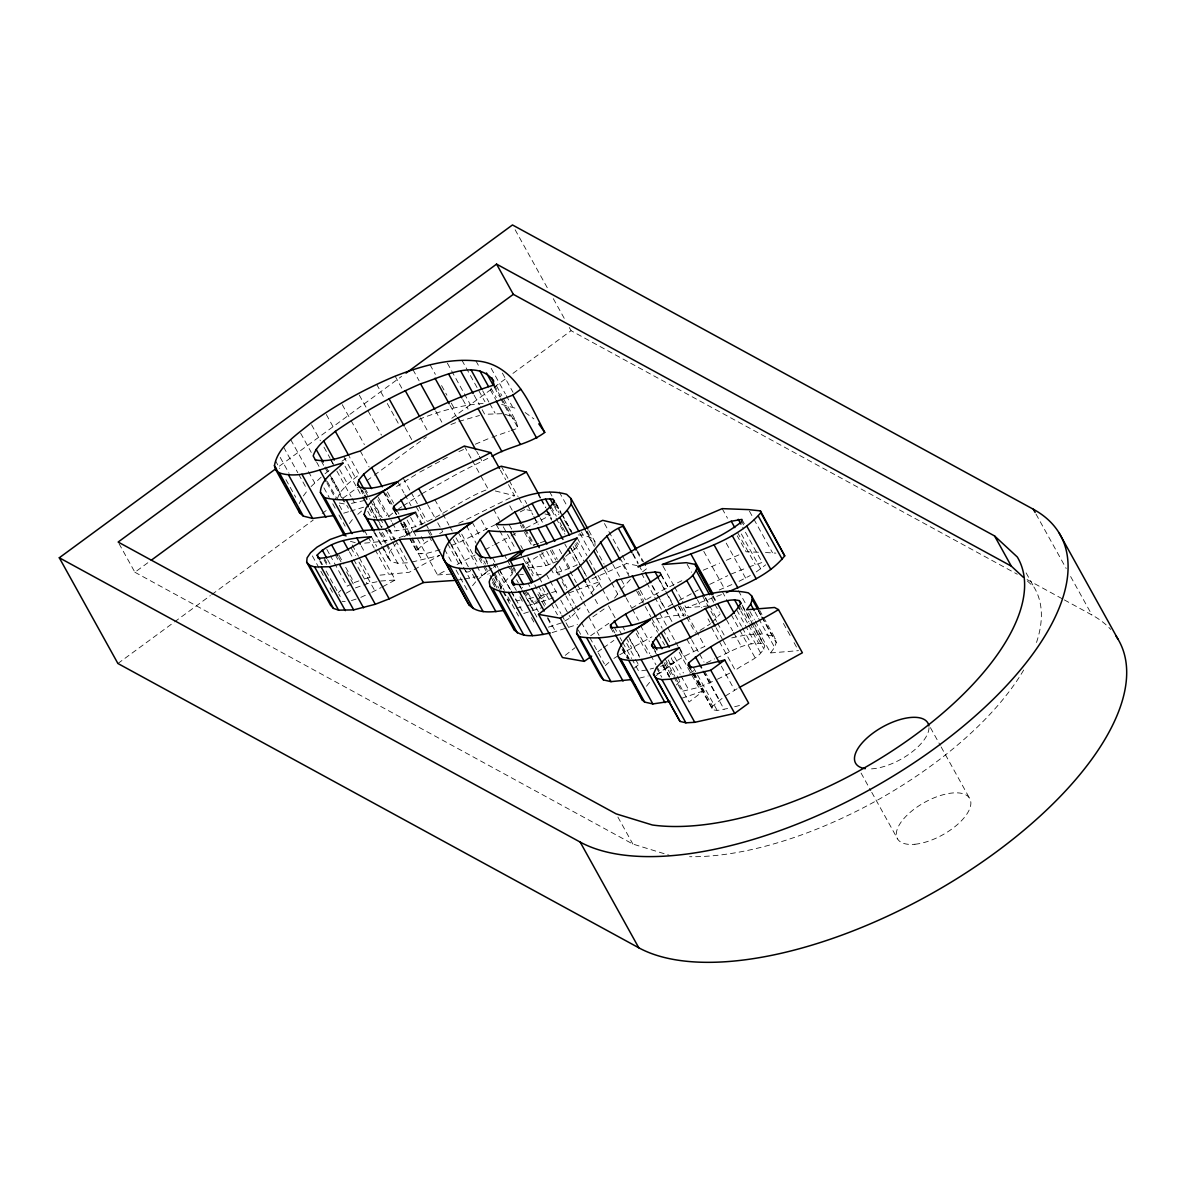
<?xml version="1.0" encoding="UTF-8"?>
<svg xmlns="http://www.w3.org/2000/svg" width="1186" height="1186" viewBox="0 0 1186 1186"><rect width="100%" height="100%" fill="white"/><g stroke="black" fill="none" stroke-linecap="round" stroke-linejoin="round"><path stroke-width="0.75" stroke-dasharray="5 3.75" d="M719.383 641.641L735.335 670.416C744.704 662.47 760.849 658.764 764.807 645.896L740.894 602.74M565.678 556.382L577.656 546.553L578.308 544.122L576.915 542.432M727.626 708.516L717.219 710.473L713.112 709.836L711.911 708.338L712.534 706.189L723.89 696.953M395.679 540.401L408.088 562.772L397.71 563.246L390.935 561.601L388 557.553L389.897 551.268L396.332 543.366M440.08 549.8L425.759 553.625L418.109 553.313L416.938 551.801L417.65 549.578L424.781 542.995L430.74 539.245M753.718 622.561L770.559 652.937L774.591 647.319L776.222 642.649L775.466 638.883L763.058 616.498M337.106 499.084L340.056 492.486L347.617 484.021L359.254 474.504L349.514 456.921M299.228 503.62L300.799 500.492M499.721 589.679L504.035 582.578L512.411 573.92L507.979 565.93M590.91 593.445L601.109 581.081L587.826 557.094M303.394 495.941L307.559 490.322M614.57 598.055L619.937 591.058M621.049 589.575L630.759 579.094L621.019 561.512M711.882 622.65L720.184 613.888M564.744 621.079L570.436 617.684L580.132 607.914M349.336 523.545L353.724 517.867M676.435 684.93L682.454 678.436M646.489 686.234L649.884 681.98M472.547 585.706L476.298 581.081L469.211 568.302M311.103 486.556L323.674 474.8M634.391 668.118L641.018 662.455M477.469 579.984L490.381 568.88M604.148 608.952L591.844 617.55M756.297 571.874L765.726 564.818M605.305 665.554L608.848 662.455M357.757 514.339L363.138 509.654M338.366 592.526L340.931 590.302M656.243 675.664C670.579 663.152 687.554 654.064 704.869 646.4L681.831 604.83M404.293 536.724L412.832 530.646M388.875 516.295L392.892 512.975M325.038 473.733L331.872 468.44M565.248 655.339L575.091 647.689M693.691 673.322L703.431 690.904L689.066 701.993L675.768 678.021M119.03 543.648L134.893 572.26L148.294 562.416M279.407 466.128L401.58 376.392M117.903 663.493L173.067 622.991M174.55 621.894L210.322 595.624M211.82 594.527L313.193 520.076M322.132 513.508L326.61 510.232M343.006 498.179L357.905 487.238M366.845 480.671L372.819 476.298M374.302 475.201L426.486 436.878M451.822 418.273L506.971 377.756M512.945 373.382L571.074 330.686L1017.306 574.246M364.651 543.129C380.498 541.705 398.14 540.223 411.913 532.025M464.334 579.064L482.153 575.551L491.908 568.39M493.302 567.368L496.089 565.322M525.546 590.317L532.633 603.111L535.36 601.109M536.724 600.101L543.544 595.105L548.095 593.712L541.127 598.826M539.734 599.849L534.174 603.941L525.19 606.061M656.925 673.722L660.409 672.847L674.345 662.618L671.691 657.815M597.596 651.944L602.043 648.786M603.526 647.749L613.888 640.396M341.968 461.206L349.351 456.091M590.672 635.711L608.818 623.302M385.48 530.779C424.217 533.922 453.719 501.396 488.232 489.21L481.145 476.431M525.858 563.75L543.485 552.824M398.644 508.779L401.728 506.778M403.255 505.785L420.17 494.814M689.733 673.263L694.284 670.372M725.417 695.974L737.692 688.414M439.695 533.611L442.675 531.728L435.588 518.949M700.066 630.344L710.681 623.673M613.859 658.438L618.262 655.665M619.729 654.746L651.9 636.838M396.584 486.497L418.287 473.081M631.545 608.21L662.114 590.48L681.817 580.71M739.071 581.303L750.249 575.536M346.223 593.193L350.834 590.539M642.53 571.874L647.111 568.331L644.458 563.543M421.712 493.821L460.361 472.147L490.292 457.114M379.994 575.151L409.318 572.26L439.621 555.448L411.572 562.134M668.163 606.535L672.907 603.911L665.717 591.177M679.237 600.413L693.484 592.54M695.07 591.666L698.228 589.916M419.829 472.117L449.138 456.373M371.781 592.333L381.195 587.53M382.752 586.685L395.309 579.969L377.593 547.991M413.365 531.239L437.486 574.899L445.654 570.585M457.114 564.521L475.097 555.004M484.911 549.815L493.094 545.486M494.725 544.626L509.446 536.843M511.077 535.968L515.984 533.374M525.798 528.185L550.334 515.213L546.79 508.809M458.73 523.308L514.605 495.733L506.63 481.338M351.382 584.031L347.216 586.18L330.39 555.819M495.6 524.553L458.685 542.654L448.53 546.553M520.239 511.907L525.161 509.372M673.826 677.013L681.802 691.394L698.687 687.391L715.751 680.052M717.382 679.252L732.073 672.017M706.515 662.87L714.669 658.867M716.3 658.067C731.006 651.826 746.528 641.048 763.132 643.761L764.807 645.896M550.734 568.45L553.388 573.253L561.971 571.237L577.167 564.981L567.412 547.398M709.702 584.387L727.73 575.684M591.962 578.887L626.623 563.513L639.877 566.167M360.811 597.373L370.21 593.044M719.22 589.991L732.444 584.327M458.938 451.555L463.859 449.361M475.319 444.216L490.263 437.871M703.179 570.229L719.694 563.128M726.292 560.296L742.807 553.21M721.459 594.616L686.071 607.736L682.528 601.346M731.021 574.113L747.136 567.634M748.751 566.982L762.198 562.49L742.718 527.325M552.098 632.612L577.463 624.503M528.274 567.798L545.886 565.737L558.206 560.978M450.917 424.499L455.735 422.646M548.392 627.142L561.882 622.783M569.028 592.911L601.109 581.081M419.058 419.31C440.406 410.905 462.777 404.396 485.83 403.359M538.666 543.351L531.921 545.753L523.056 529.771M540.342 542.743L545.412 540.949M355.459 587.9L367.156 583.749L377.281 581.703M358.898 580.932L354.154 582.608L343.525 563.424M365.214 578.694L373.308 576.396M523.723 613.488L542.832 607.395M491.997 437.249L509.387 431.155M511.122 430.548L518.089 428.102L515.984 421.134L502.686 397.162M681.683 698.302L703.431 690.904M458.938 421.401L479.47 415.5M351.427 600.576L356.111 599.078M539.393 602.295L534.174 603.941L532.633 603.111M541.142 601.747L553.343 597.877M551.534 592.659L558.398 590.539M343.718 513.182L348.743 511.67M350.419 511.166L365.496 506.63M650.165 669.067L653.619 668.148M660.528 666.295L674.345 662.618M351.456 503.398L366 500.121M734.638 706.737L741.635 704.958M639.491 678.125L648.208 675.931M533.567 597.447L528.571 598.619L522.374 587.441M540.208 595.876L543.544 595.105L538.222 585.513M516.207 608.181L523.397 606.491M731.762 637.89L746.261 634.851L762.346 633.873L772.308 636.052L775.466 638.883M656.154 619.003L669.393 616.246L679 615.149L684.07 615.801L678.748 606.209M469.745 571.548L466.469 572.186L463.815 567.397M519.883 600.205L516.414 600.842L511.092 591.251M646.711 669.986L638.691 671.217L632.494 660.039M457.336 580.102L462.584 579.317M501.915 413.692L484.703 414.299L480.271 406.309M541.187 574.409L534.219 575.062L525.368 559.08M770.559 652.937L798.489 650.64M686.071 607.736L708.442 605.987M380.647 581.021L395.309 579.969M437.486 574.899L451.896 574.068M578.323 534.945L583.186 535.094L590.569 537.466L594.942 541.72L595.135 547.413M758.432 552.246L746.113 551.786L737.247 535.805M765.459 552.513L775.881 553.136M342.072 601.317L345.185 601.435M519.69 574.306L523.322 574.498M339.27 502.997L345.156 504.124L342.502 499.336M501.634 404.411L517.244 408.74M526.969 509.787L532.351 511.047M544.937 513.953L550.334 515.213M495.259 490.96L514.605 495.733M350.404 541.335L355.622 542.758M134.893 572.26L632.879 844.061L669.141 855.21M505.31 414.388L510.351 416.138L515.984 421.134M1027.046 579.554L1062.745 599.034M1064.361 599.923L1091.95 614.985A289.947 130.282 -29 0 1 1110.748 629.44M525.116 412.506L533.878 418.866M1027.372 581.007L1034.059 587.203A241.722 108.608 -29 0 1 1035.304 645.866M1036.001 514.072L1066.199 568.524M1070.632 576.544L1091.95 614.985M1026.127 572.897L1034.059 587.203M930.432 727.641L940.231 745.312M941.121 746.928L969.614 798.341M749.463 511.21L753.006 517.615M753.896 519.216L772.501 552.78M741.887 519.394L744.556 524.182M741.799 521.662L743.578 524.864M741.354 533.967L760.849 569.132M737.484 532.425L755.2 564.388M722.185 508.631L727.507 518.223M783.427 623.465L790.513 636.259M794.057 642.649L797.6 649.038M861.066 773.064L870.865 790.736M871.754 792.337L897.58 838.932M726.217 543.099L745.697 578.264M759.514 610.108L762.168 614.911M758.506 610.671L761.16 615.475M762.049 617.061L776.222 642.649M758.136 610.464L760.789 615.267M761.679 616.868L772.308 636.052M755.097 612.154L757.75 616.957M758.64 618.558L774.591 647.319M738.418 590.702L746.394 605.097M749.937 611.487L754.37 619.477M755.26 621.079L762.346 633.873M748.41 612.969L752.843 620.96M742.762 606.995L750.738 621.39M751.613 622.976L763.132 643.761M740.064 605.957L748.929 621.938M749.804 623.539L763.992 649.113M740.701 610.864L747.788 623.643M748.662 625.244L758.417 642.827M736.817 610.019L760.73 653.175M703.772 551.357L724.157 588.123M722.333 591.695L726.766 599.686M735.261 615.074L741.458 626.252M742.347 627.854L751.212 643.835M731.199 614.689L755.126 657.845M515.139 229.773L547.991 289.043M553.313 298.65L564.862 319.479M569.295 327.484L571.074 330.686M726.455 619.626L732.651 630.804M733.541 632.405L741.517 646.8M712.994 595.668L716.537 602.073M712.653 596.306L715.306 601.094M711.318 597.892L713.972 602.696M714.861 604.297L719.294 612.287M687.124 564.284L691.557 572.275M705.729 597.848L709.272 604.252M705.166 597.774L708.709 604.163M709.599 605.764L716.685 618.558M702.409 595.861L716.581 621.449M717.471 623.035L724.557 635.829M716.048 627.705L722.259 638.898M723.149 640.499L729.346 651.692M697.383 599.701L701.815 607.692M708.012 618.884L709.791 622.072M711.407 627.246L718.494 640.04M721.325 666.147L734.623 690.133M663.033 566.182L673.663 585.365M674.552 586.966L681.639 599.745M680.453 606.031L685.775 615.623M686.664 617.224L695.515 633.205M661.032 574.246L669.008 588.627M660.943 574.676L668.919 589.057M678.659 606.639L683.981 616.231M659.52 579.984L664.827 589.575M673.692 605.572L679 615.149M657.889 577.775L672.951 604.949M673.841 606.55L680.038 617.743M691.601 639.684L698.687 652.478M699.577 654.064L704.01 662.07M686.931 639.313L694.907 653.694M704.662 671.276L710.859 682.469M637.371 550.749L643.568 561.942M637.09 551.846L642.412 561.438M703.342 671.098L719.279 699.873M702.868 671.054L724.127 709.406M652.552 585.869L656.985 593.875M657.874 595.461L664.961 608.255M665.85 609.856L669.393 616.246M651.974 585.543L664.368 607.914M665.257 609.515L672.343 622.294M632.775 553.373L638.098 562.965M632.79 554.292L638.098 563.884M638.987 565.485L641.641 570.273M641.448 573.268L645.881 581.259M646.77 582.86L653.857 595.639M654.746 597.24L661.832 610.034M693.306 667.318L717.219 710.473M693.929 672.625L712.534 706.189M679.519 647.749L686.605 660.528M659.742 613.295L666.828 626.089M667.718 627.676L674.804 640.47M675.679 642.071L683.655 656.451M689.185 666.68L691.853 671.469M692.728 673.07L713.112 709.836M687.984 665.183L691.527 671.587M692.416 673.174L711.911 708.338M679.193 652.226L698.687 687.391M604.46 523.545L608.003 529.934M608.892 531.536L621.301 553.921M622.19 555.508L626.623 563.513M656.822 618.603L662.129 628.195M663.018 629.796L670.994 644.176M640.203 590.243L645.525 599.834M619.804 557.628L628.669 573.609M638.409 591.191L643.731 600.783M674.552 656.955L683.418 672.936M636.704 591.221L650.892 616.794M651.766 618.395L658.853 631.174M652.196 622.65L657.504 632.242M658.393 633.843L664.605 645.036M671.276 658.408L680.141 674.389M681.031 675.99L689.007 690.371M668.207 659.965L676.183 674.345M677.073 675.946L679.726 680.734M612.836 564.358L624.355 585.143M665.138 658.838L674.878 676.42M665.85 662.633L672.936 675.412M664.027 662.544L671.113 675.338M502.39 373.086L513.019 392.269M626.075 597.803L631.397 607.395M632.286 608.996L638.483 620.189M588.745 530.527L594.942 541.72M663.078 664.738L670.164 677.532M653.145 647.319L656.688 653.708M662.9 664.901L669.986 677.695M663.078 665.939L669.289 677.117M640.544 625.556L649.409 641.537M654.731 651.129L656.495 654.316M662.707 665.509L664.471 668.711M587.026 531.076L590.569 537.466M586.269 531.417L594.245 545.812M584.609 528.956L594.349 546.538M595.239 548.14L604.104 564.121M604.979 565.722L608.522 572.112M604.445 570.036L610.642 581.229M611.531 582.83L617.728 594.023M636.482 629.692L649.78 653.664M650.669 655.265L655.977 664.857M656.866 666.458L660.409 672.847M491.182 368.357L505.355 393.93M506.244 395.531L512.441 406.724M559.258 491.938L567.234 506.333M581.407 531.906L583.186 535.094M656.436 667.614L661.758 677.206M636.215 633.428L648.623 655.814M579.806 533.166L589.561 550.749M496.489 385.969L501.797 395.561M494.162 384.946L501.248 397.74M502.138 399.341L518.089 428.102M494.414 387.362L499.721 396.954M500.611 398.555L510.351 416.138M577.197 537.91L586.937 555.508M549.548 491.627L552.202 496.43M555.745 502.82L561.067 512.411M561.956 514.012L571.696 531.595M556.16 504.154L560.593 512.159M561.482 513.746L572.112 532.929M555.641 504.065L560.963 513.657M564.506 520.046L571.593 532.84M475.912 360.87L479.455 367.26M490.974 388.044L496.282 397.636M595.283 576.277L601.48 587.455M602.369 589.057L608.581 600.249M628.209 635.978L639.728 656.762M622.783 626.831L624.562 630.033M629.87 639.61L639.625 657.207M553.729 503.398L559.051 512.989M575.877 543.366L577.656 546.553M490.337 389.838L495.659 399.43M554.381 506.57L558.814 514.576M574.899 544.759L583.764 560.741M608.462 605.809L615.549 618.603M626.178 637.786L631.501 647.378M551.016 506.57L556.323 516.162M559.866 522.552L561.645 525.754M562.535 527.34L565.188 532.143M573.164 546.524L574.928 549.726M619.581 630.567L623.124 636.956M626.668 643.346L634.643 657.741M635.518 659.342L638.187 664.13M551.653 510.247L555.196 516.636M556.086 518.238L564.936 534.219M569.888 546.272L586.729 576.633M587.619 578.234L593.815 589.427M570.926 548.273L578.901 562.668M579.791 564.254L586.877 577.048M614.763 628.061L616.542 631.263M620.085 637.653L621.849 640.855M622.739 642.456L631.604 658.438M482.672 390.817L488.869 402.01M489.759 403.611L495.081 413.202M538.815 494.429L540.579 497.631M541.468 499.217L545.901 507.208M538.4 494.977L540.179 498.179M541.053 499.766L545.486 507.771M546.375 509.357L551.698 518.949M613.132 629.751L614.911 632.953M622.872 647.334L629.084 658.526M622.65 647.749L628.847 658.942M546.227 510.469L551.549 520.061M564.832 544.033L566.611 547.235M567.486 548.836L570.155 553.625M586.596 583.986L599.004 606.357M610.612 627.661L613.266 632.464M623.006 650.047L627.438 658.037M461.903 360.203L484.941 401.757M622.072 649.098L627.379 658.69M474.059 395.116L479.381 404.708M559.258 549.296L561.927 554.084M562.816 555.685L569.903 568.479M562.134 557.005L569.221 569.784M570.11 571.385L576.322 582.578M577.197 584.179L584.283 596.958M540.015 517.808L542.669 522.596M575.892 588.79L582.089 599.968M582.978 601.569L589.19 612.762M524.938 500.388L526.717 503.576M527.592 505.177L532.914 514.768M533.804 516.37L538.236 524.36M534.278 517.808L537.836 524.212M552.009 549.785L557.316 559.377M588.464 616.201L599.093 635.385M447.374 363.168L470.412 404.722M550.452 550.452L555.774 560.044M559.318 566.434L561.971 571.237M501.248 466.217L508.334 479.011M509.224 480.597L518.074 496.593M518.964 498.179L523.397 506.185M462.748 399.519L468.07 409.111M546.613 551.149L553.699 563.928M554.588 565.529L559.896 575.121M560.785 576.722L566.982 587.915M500.433 470.16L505.74 479.737M556.012 570.54L558.665 575.343M562.223 581.733L566.641 589.724M567.531 591.325L574.617 604.104M575.506 605.705L578.16 610.508M581.377 622.398L604.415 663.952M541.869 552.468L549.844 566.864M565.841 595.965L571.163 605.557M572.052 607.158L580.028 621.538M522.848 524.182L524.612 527.385M525.502 528.986L534.367 544.967M539.674 554.559L545.886 565.737M521.973 524.79L523.752 527.978M524.642 529.579L533.492 545.56M509.772 505.799L512.426 510.588M520.402 524.968L522.166 528.17M578.205 629.944L580.873 634.732M546.524 574.528L549.177 579.331M550.067 580.918L557.153 593.712M560.696 600.101L570.436 617.684M430.044 364.769L435.366 374.361M441.563 385.554L446.885 395.146M451.317 403.136L453.971 407.925M476.668 451.421L478.447 454.623M479.322 456.225L481.99 461.013M450.072 405.419L456.284 416.612M555.582 603.926L560.889 613.518M561.779 615.104L568.865 627.898M527.726 556.946L538.355 576.129M539.245 577.73L541.898 582.519M509.254 524.79L511.922 529.579M512.797 531.18L515.465 535.968M520.773 545.56L522.552 548.762M527.859 558.354L533.181 567.946M464.304 446.055L471.405 458.849M472.28 460.45L480.256 474.83M542.402 587.604L550.363 601.999M551.253 603.6L557.464 614.778M523.159 558.339L532.914 575.922M493.48 509.15L499.691 520.343M503.235 526.732L515.628 549.118M534.678 584.742L546.197 605.512M537.851 594.112L544.937 606.891M412.936 369.632L419.132 380.825M435.647 410.993L441.844 422.186M496.178 524.405L498.832 529.208M499.721 530.809L511.24 551.579M547.739 617.461L555.715 631.841M528.066 583.304L529.845 586.507M547.561 618.469L551.994 626.475M513.79 567.175L515.554 570.377M527.829 592.6L538.459 611.783M513.138 567.946L515.806 572.734M504.658 555.463L506.422 558.665M507.311 560.266L509.965 565.055M510.855 566.656L514.398 573.046M510.395 568.494L513.049 573.298M516.592 579.687L518.371 582.889M519.26 584.476L533.433 610.064M519.083 584.98L520.847 588.167M521.736 589.768L537.688 618.543M481.412 520.061L486.734 529.653M514.561 587.248L516.325 590.45M519.883 596.84L523.426 603.244M531.387 617.624L534.056 622.413M420.333 417.843L427.42 430.622M395.131 376.155L402.217 388.949M499.795 570.318L510.425 589.501M511.314 591.102L522.833 611.887M492.486 557.687L497.809 567.279M498.698 568.88L510.217 589.664M472.161 522.166L480.137 536.546M493.391 563.394L504.035 582.578M494.621 572.882L504.361 590.465M507.904 596.869L518.534 616.053M484.985 557.716L488.528 564.121M494.725 575.299L502.701 589.694M503.59 591.295L508.913 600.872M466.469 525.724L476.209 543.307M485.964 560.889L487.728 564.091M494.888 577.063L501.989 589.842M502.864 591.443L510.84 605.838M483.769 560.904L485.548 564.106M493.524 578.486L498.832 588.078M479.411 556.056L483.844 564.047M484.733 565.648L489.166 573.639M490.055 575.24L497.142 588.034M492.546 580.147L496.978 588.152M479.114 558.458L482.658 564.862M483.547 566.463L487.98 574.454M492.412 582.445L495.956 588.834M405.019 427.568L412.105 440.347M461.71 534.115L478.536 564.477M617.891 817.035L632.879 844.061M376.659 384.338L383.745 397.117M387.288 403.507L398.807 424.291M458.226 532.395L475.957 564.358M476.831 565.959L482.153 575.551M434.758 499.499L441.844 512.293M442.734 513.879L448.931 525.072M449.82 526.673L452.474 531.461M456.032 537.866L458.685 542.654M453.26 539.526L468.322 566.7M450.517 543.41L462.925 565.796M450.976 544.715L469.582 578.279M427.612 504.569L434.699 517.348M447.671 543.707L460.079 566.093M359.299 395.116L367.275 409.496M368.164 411.097L381.462 435.069M444.528 549.281L452.503 563.661M456.047 570.051L468.455 592.437M403.136 478.047L410.223 490.841M411.112 492.442L417.309 503.62M418.198 505.221L427.064 521.203M416.153 506.644L425.018 522.626M425.907 524.227L428.561 529.015M429.451 530.616L432.104 535.42M427.968 530.913L430.637 535.701M415.693 512.278L422.779 525.072M428.991 536.265L431.645 541.053M397.74 481.694L403.952 492.887M404.826 494.488L411.038 505.681M415.471 513.671L421.667 524.864M410.593 517.407L415.915 526.999M421.238 536.591L424.781 542.995M407.154 520.046L412.476 529.638M342.235 404.634L350.211 419.029M351.086 420.63L364.384 444.602M387.437 491.997L393.633 503.19M404.263 522.374L407.806 528.763M397.177 510.825L398.956 514.027M403.388 522.018L411.364 536.398M412.239 537.999L421.104 553.981M403.477 524.004L410.564 536.784M411.453 538.385L417.65 549.578M385.821 493.183L392.032 504.376M394.197 510.158L396.85 514.961M401.283 522.952L422.053 560.177M383.804 491.938L391.78 506.318M401.535 523.901L407.732 535.094M393.9 510.247L396.554 515.035M400.987 523.026L416.938 551.801M383.034 491.345L390.995 505.74M400.749 523.322L406.946 534.501M360.277 451.006L369.128 466.987M378.275 497.423L391.558 521.395M392.447 522.996L396.88 530.987M377.785 499.81L386.651 515.791M326.313 414.522L334.289 428.917M389.482 529.208L394.79 538.8M372.404 500.21L382.144 517.793M388.356 528.986L394.553 540.164M364.947 488.365L367.601 493.168M373.798 504.361L380.899 517.14M365.095 491.063L369.528 499.069M370.403 500.655L379.268 516.651M380.157 518.238L382.811 523.041L381.521 527.459L370.892 508.275M385.406 529.104L391.602 540.282M392.492 541.883L409.318 572.26M343.703 456.551L356.111 478.936M362.308 490.115L364.072 493.317M364.962 494.918L367.616 499.706M359.862 487.238L363.405 493.628M364.295 495.229L366.948 500.018M370.492 506.422L376.688 517.6M377.578 519.201L382.011 527.192M361.137 490.693L362.916 493.88M369.187 508.379L374.494 517.971M382.47 532.351L386.903 540.342M345.022 466.172L360.974 494.947M380.884 532.885L386.191 542.476M387.081 544.077L397.71 563.246M367.749 511.299L371.292 517.689M379.268 532.084L385.465 543.277M386.354 544.863L389.897 551.268M374.984 532.825L390.935 561.601M339.641 469.641L347.617 484.021M373.827 531.98L380.914 544.759M381.788 546.361L388 557.553M311.562 424.766L320.413 440.747M323.956 447.137L330.168 458.33M331.057 459.931L333.711 464.719M330.686 459.871L333.34 464.675M336.898 471.064L351.071 496.637M351.96 498.239L354.614 503.027M371.381 536.798L376.703 546.39M364.428 530.424L367.082 535.212M367.971 536.813L374.168 548.006M375.058 549.607L388.356 573.579M325.868 466.913L328.537 471.702M332.08 478.106L340.056 492.486M329.797 474.711L348.402 508.275M321.243 460.969L323.897 465.772M324.786 467.358L327.44 472.161M330.983 478.551L341.612 497.735M300.636 433.246L311.266 452.415M316.588 462.006L319.375 467.106M327.351 481.501L336.616 498.209M326.891 482.806L335.742 498.802M339.285 505.192L341.953 509.98M361.167 545.856L364.71 552.246M323.897 487.831L329.219 497.423M332.762 503.813L335.416 508.616M338.959 515.006L345.17 526.199M352.242 545.056L358.439 556.249M359.328 557.85L369.958 577.019M350.997 547.724L355.429 555.715M358.973 562.12L374.909 590.895M290.733 439.635L307.574 470.012M308.464 471.613L314.661 482.791M349.425 551.786L367.156 583.749M283.632 447.152L297.805 472.725M298.694 474.326L306.67 488.721M339.092 555.433L342.635 561.823M338.618 557.524L341.271 562.312M346.594 571.904L353.68 584.698M335.327 554.929L338.87 561.319M280.207 457.396L289.058 473.377M326.847 549.414L329.5 554.218M275.315 460.464L279.733 468.455M285.945 479.648L295.685 497.23M327.618 559.629L330.271 564.417M324.371 558.413L327.914 564.803M324.089 559.925L326.758 564.729M320.754 561.438L322.518 564.64M326.061 571.029L340.234 596.602M319.923 561.363L321.688 564.551M312.363 555.908L326.535 581.481M330.079 587.885L333.622 594.275M929.009 727.641A41.347 18.576 -29 0 1 907.72 755.082A41.347 18.576 -29 0 1 868.226 768.913M1023.681 670.031A241.722 108.608 -29 0 1 689.615 856.707M914.91 844.254A41.347 18.576 -29 0 0 970.874 803.159A41.347 18.576 -29 0 0 915.029 808.496A41.347 18.576 -29 0 0 914.91 844.254"/><path stroke-width="1.5" d="M344.325 535.568L320.398 492.412C320.709 479.114 334.867 471.346 343.258 462.97C322.622 467.803 300.859 479.589 279.407 472.947L275.804 469.849L274.426 465.683C277.924 446.425 296.708 434.862 310.673 423.165C336.854 404.233 365.392 388.711 395.131 376.155C420.748 366.237 448.16 358.157 475.912 360.87C514.368 363.376 529.371 403.373 544.745 432.416C529.282 444.201 508.72 446.47 491.953 456.343M504.272 610.36C492.205 612.272 474.103 614.644 467.284 601.91L443.356 558.754C442.778 538.133 465.876 527.918 479.648 516.859C505.71 503.309 536.532 485.875 566.641 494.31L571.029 498.565L571.207 504.243C554.9 532.069 516.977 533.492 488.484 530.765L480.108 539.422L475.794 546.524L475.571 552.068L479.411 556.056L484.985 557.716L492.486 557.687L504.658 555.463L543.069 544.745L584.609 528.956L602.696 520.343L623.184 525.176L636.482 549.148M513.671 585.662L511.907 582.459L512.115 580.191L522.789 566.938L523.159 563.958C511.255 566.567 492.916 567.872 489.181 581.866L490.026 586.507L513.953 629.677C523.293 639.195 538.622 635.133 550.289 633.013M455.587 580.354L423.372 582.548L389.186 598.856L375.295 604.267L353.665 609.886L338.603 610.153L333.429 608.388L330.597 605.334L306.67 562.164L307.085 557.865L310.584 552.72L317.003 547.146L330.227 539.437L346.045 533.863L364.428 530.424L385.406 529.104L415.693 512.278C399.964 515.866 383.241 523.13 367.008 518.445L364.072 514.398L365.985 508.097L372.404 500.21L383.034 491.345L403.136 478.047L464.304 446.055L490.678 452.578L499.543 468.559M631.249 679.593L610.998 681.654L603.452 679.919L600.531 676.524L576.604 633.368L577.33 628.343C597.492 600.917 635.474 595.505 660.943 574.676L660.142 572.645L655.087 571.993L645.466 573.09L616.335 580.221L560.341 618.217L538.518 614.378L562.431 657.533L584.268 661.373L591.666 656.14M758.625 608.507L751.539 595.728L748.381 592.881C717.797 586.166 686.857 600.398 659.742 613.295C645.792 623.08 627.513 627.453 610.612 627.661L610.479 624.963C627.987 609.382 651.84 602.503 671.602 590.05C680.275 583.364 694.759 579.079 697.042 566.908L694.937 564.328L686.234 562.683L662.144 564.58C696.286 551.045 735.883 541.528 760.804 512.723L760.404 510.87L748.574 509.624L722.185 508.631L677.606 527.77L638.187 547.324L601.524 568.761L565.233 593.593L538.518 614.378M636.2 550.245L622.917 526.273L623.184 525.176M651.559 645.154C661.032 625.052 687.806 619.507 705.418 608.522C716.151 604.816 727.492 597.803 739.219 600.605L740.894 602.74C731.243 622.635 704.514 628.298 686.931 639.313C676.198 643.049 664.872 650.106 653.145 647.319L651.559 645.154L653.338 648.342M739.234 687.554L802.388 652.774L778.461 609.619C748.944 627.854 714.965 640.099 688.606 663.033L687.984 665.183L689.185 666.68L693.306 667.318L724.72 660.009L748.648 703.165L734.712 713.409L694.774 722.318L685.893 722.823L680.008 721.399L653.427 674.078L656.436 667.614L665.138 658.838L679.519 647.749C660.617 652.982 640.736 664.382 620.708 658.927L618.38 656.866L617.55 654.005C621.731 637.846 636.971 627.75 650.417 619.463C632.286 634.866 602.814 640.529 579.524 636.763L576.604 633.368M359.373 487.49L357.594 484.288L358.884 479.885L363.613 474.237L371.648 467.61L397.784 450.665L458.063 417.857L478.002 408.503L512.826 395.131L520.817 389.26M490.678 452.578C458.359 470.071 421.697 481.916 393.737 506.422L393.011 508.646L394.197 510.158C433.009 508.527 466.394 480.626 501.248 466.217L526.406 472.043L538.815 494.429M778.461 609.619L774.562 607.484L746.631 609.767L750.664 604.163L752.295 599.479L751.539 595.728M493.836 381.18C476.535 357.623 442.245 377.163 420.585 383.819C390.654 396.717 362.145 412.847 335.327 431.348C326.921 438.375 316.781 445.002 313.178 455.913L315.832 460.717M726.395 592.6C747.417 583.645 770.174 574.187 784.717 555.878L760.404 510.87M490.026 586.507C512.293 601.88 546.064 584.001 567.916 574.395C590.924 563.394 598.278 535.079 622.917 526.273M317.196 555.048C330.909 540.549 352.435 537.821 371.381 536.798C354.243 544.463 337.684 558.502 318.144 558.161L317.196 555.048L319.864 559.836M1116.1 636.2A289.947 130.282 -29 0 1 968.013 871.547A289.947 130.282 -29 0 1 638.78 947.792L117.903 663.493L59.3 557.776L512.471 224.955L1033.347 509.254L1035.126 512.456M496.578 264.122L118.14 542.046L616.127 813.863L652.389 824.996A241.722 108.608 -29 0 0 915.31 734.92A241.722 108.608 -29 0 0 1017.306 557.005L994.565 535.939L496.578 264.122L513.33 294.336L1011.317 566.137L1023.355 577.3M151.274 560.222L276.427 468.307M406.057 373.116L513.33 294.336M443.356 558.754C448.145 569.236 462.258 568.746 472.013 568.539C490.203 565.173 510.499 564.684 524.182 550.556M653.427 674.078L656.08 678.229L661.966 679.667L670.846 679.163L710.785 670.238L724.72 660.009M514.887 511.996L496.178 524.405C516.918 526.258 543.099 519.424 554.396 500.966L552.987 499.262C539.378 496.978 526.836 507.045 514.887 511.996L521.099 523.189M526.406 472.043L413.558 531.743L442.541 529.03L472.161 522.166L458.226 532.395L431.674 537.199L399.46 539.393L365.258 555.7L351.382 561.097L329.738 566.715L314.675 566.997L309.502 565.233L306.67 562.164M731.273 521.232L707.093 530.943L674.315 546.761L637.905 566.864C673.233 554.233 711.882 545.367 741.799 521.662L741.887 519.394L731.273 521.232L734.816 527.622M521.395 555.137L519.616 551.935L508.705 559.955L510.247 560.785L545.1 549.755L577.197 537.91C560.726 557.983 543.87 588.76 513.241 583.986L511.907 582.459M618.38 656.866L642.308 700.022L644.635 702.082L652.863 703.935L670.016 701.356M320.398 492.412L324.742 497.69C348.047 503.442 379.55 497.334 397.74 481.694C385.494 484.57 372.582 490.515 359.862 487.238L357.594 484.288M275.804 469.849L299.717 513.004L303.334 516.118L312.644 518.445L332.984 515.702M315.357 459.842C330.701 463.177 345.793 455.039 360.277 451.006C402.128 423.906 446.366 399.786 494.162 384.946L492.057 377.978M59.3 557.776L580.176 842.075L638.78 947.792M538.785 423.847L544.745 432.416M1059.32 533.329L1117.924 639.046M994.565 535.939L1011.317 566.137M760.804 512.723L784.717 555.878M758.373 516.281L782.3 559.436M746.913 526.317L770.826 569.473M738.285 519.32L740.939 524.123M732.251 535.627L756.179 578.783M752.295 599.479L757.617 609.07M750.664 604.163L754.207 610.568M713.972 544.715L737.885 587.871M739.219 600.605L740.983 603.793M734.49 599.671L739.812 609.263M727.285 600.679L734.371 613.473M690.964 554.159L713.112 594.127M717.589 603.63L725.565 618.025M697.042 566.908L712.104 594.067M694.937 564.328L711.763 594.705M696.256 570.718L709.554 594.705M692.772 575.403L704.291 596.173M705.418 608.522L715.173 626.104M686.753 580.517L696.493 598.1M710.696 646.978L719.561 662.959M671.602 590.05L679.563 604.43M710.785 670.238L734.712 713.409M655.087 571.993L658.63 578.397M680.972 620.5L690.712 638.083M695.367 656.718L701.563 667.896M645.466 573.09L650.788 582.682M618.603 528.719L631.901 552.691M688.606 663.033L691.275 667.822M647.956 602.621L655.932 617.002M632.227 575.847L639.328 588.641M661.269 632.983L669.245 647.363M606.832 535.939L620.13 559.911M655.799 637.579L662.01 648.772M600.442 541.987L611.961 562.757M652.508 641.774L656.94 649.765M616.335 580.221L625.185 596.202M571.029 498.565L587.856 528.941M657.77 655.146L662.188 663.137M670.846 679.163L694.774 722.318M512.826 395.131L536.754 438.286M571.207 504.243L585.38 529.831M593.815 550.853L603.555 568.435M625.585 614.244L631.797 625.437M661.966 679.667L685.893 722.823M567.412 510.781L578.931 531.565M656.08 678.229L680.008 721.399M486.438 372.967L493.524 385.761M552.987 499.262L554.751 502.464M586.418 560.296L594.394 574.676M641.107 659.505L665.02 702.675M479.707 370.655L488.573 386.636M496.252 400.927L520.18 444.098M549.948 498.58L553.491 504.984M559.836 517.585L569.591 535.168M614.259 620.975L617.802 627.364M545.456 499.054L550.764 508.646M471.153 370.047L481.783 389.23M553.239 521.825L562.979 539.408M610.479 624.963L612.243 628.15M615.564 634.97L621.76 646.148M577.745 568.005L585.721 582.385M628.936 660.78L652.863 703.935M620.708 658.927L644.635 702.082M460.776 371.144L473.184 393.515M620.204 658.793L625.511 668.385M627.29 671.587L632.612 681.179M634.377 684.366L636.156 687.569M637.92 690.771L642.308 700.022M545.975 525.324L554.84 541.305M532.04 503.427L539.126 516.207M478.002 408.503L501.93 451.658M567.916 574.395L575.002 587.189M538.044 528.081L546.909 544.063M599.093 637.905L623.021 681.06M448.575 373.946L461.858 397.918M529.46 530.098L539.215 547.68M556.99 579.984L564.966 594.364M587.085 638.498L610.998 681.654M458.063 417.857L475.779 449.82M579.524 636.763L603.452 679.919M435.01 378.245L449.197 403.818M544.952 584.742L554.692 602.325M560.341 618.217L584.268 661.373M510.306 531.906L521.825 552.691M523.159 563.958L532.914 581.54M522.789 566.938L531.639 582.919M420.585 383.819L434.758 409.392M531.802 588.686L544.196 611.057M510.247 560.785L512.901 565.589M517.2 573.416L523.397 584.609M488.484 530.765L502.671 556.338M519.127 591.399L543.04 634.554M512.115 580.191L514.768 584.98M405.271 390.668L419.444 416.242M480.108 539.422L490.737 558.606M508.512 592.496L532.44 635.652M488.691 565.87L494.013 575.462M475.794 546.524L482.005 557.716M499.958 591.947L523.871 635.118M389.067 398.792L404.144 425.967M493.465 589.783L517.378 632.939M472.013 568.539L495.941 611.694M445.654 535.123L450.087 543.114M418.747 488.573L426.723 502.968M459.204 568.465L483.132 611.635M449.272 565.351L473.199 608.522M431.674 537.199L469.345 605.572M400.853 499.825L406.175 509.417M393.737 506.422L396.391 511.21M371.648 467.61L382.277 486.794M398.125 517.022L400.794 521.81M363.613 474.237L371.589 488.632M399.46 539.393L423.372 582.548M335.327 431.348L348.625 455.32M384.16 519.616L388.593 527.607M358.884 479.885L364.206 489.477M362.975 497.186L368.297 506.778M373.798 520.091L379.105 529.682M367.008 518.445L374.109 531.224M323.689 440.866L334.319 460.049M364.072 514.398L372.938 530.379M346.193 499.899L363.909 531.877M316.128 449.331L323.215 462.11M319.805 470.027L326.002 481.219M356.734 537.866L360.277 544.255M365.258 555.7L389.186 598.856M333.444 500.077L352.049 533.641M324.742 497.69L346.001 536.057M343.228 540.594L348.536 550.185M351.382 561.097L375.295 604.267M301.911 474.222L325.824 517.378M331.531 544.73L337.728 555.923M339.626 564.684L363.553 607.84M288.717 475.29L312.644 518.445M322.296 550.037L326.728 558.028M279.407 472.947L303.334 516.118M274.426 465.683L277.094 470.471M279.748 475.275L284.18 483.265M285.945 486.453L291.267 496.045M293.031 499.247L294.81 502.449M329.738 566.715L353.665 609.886M321.421 567.486L345.348 610.642M314.675 566.997L338.603 610.153M309.502 565.233L333.429 608.388M298.353 508.838L299.717 513.004M513.39 626.579L513.953 629.677M1033.347 509.254A289.947 130.282 -29 0 1 936.97 746.735A289.947 130.282 -29 0 1 580.176 842.075M865.335 768.661A41.347 18.576 -29 0 1 876.069 730.947A41.347 18.576 -29 0 1 928.875 725.906"/></g></svg>
